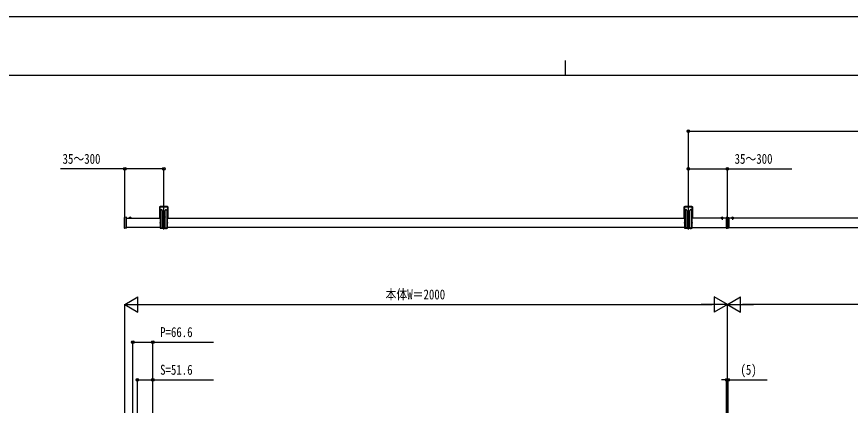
# Model space of a CAD drawing. Units: millimetres, scale not verified. Extents: x -4205 to 4205, y -2970 to 2970.
# Drawn here: x -1826 to 941, y 1651 to 2970 of the extents above; entities that cross this region are included whole.
import ezdxf
from ezdxf.enums import TextEntityAlignment as Align

# ---------------------------------------------------------------- set-up
doc = ezdxf.new("R2010")
doc.units = ezdxf.units.MM
doc.header["$LTSCALE"] = 12
for name, color, linetype in [('0-3_YKK_A1', 4, 'Continuous'), ('0-4_YKK_D', 6, 'Continuous'), ('0-5_YKK_ZWAK', 7, 'Continuous')]:
    doc.layers.add(name, color=color, linetype=linetype)
doc.styles.add('ＭＳ ゴシック', font='')
doc.styles.get('ＭＳ ゴシック').set_extended_font_data('MS Gothic')

msp = doc.modelspace()

# ---------------------------------------------------------------- linework, layer by layer
at = {"layer": '0-3_YKK_A1'}
for p, q in [((-1351.98, 2337.5), (-1351.98, 2304)), ((-1350.48, 2337.5), (-1350.48, 2302.5)), ((-1325.48, 2340), (-1349.48, 2340)), ((-1325.48, 2338.5), (-1349.48, 2338.5)), ((-1347.48, 2268.5), (-1347.48, 2327.2)), ((-1342.48, 2327.2), (-1342.48, 2268.5)), ((-1337.48, 2263.8), (-1337.48, 2342.63)), ((-1332.48, 2268.5), (-1332.48, 2327.2)), ((-1327.48, 2327.2), (-1327.48, 2268.5)), ((-1324.48, 2302.5), (-1324.48, 2337.5)), ((-1322.98, 2304), (-1322.98, 2337.5)), ((389.02, 2337.5), (389.02, 2304)), ((390.52, 2337.5), (390.52, 2302.5)), ((415.52, 2340), (391.52, 2340)), ((415.52, 2338.5), (391.52, 2338.5)), ((393.52, 2268.5), (393.52, 2327.2)), ((398.52, 2327.2), (398.52, 2268.5)), ((403.52, 2263.8), (403.52, 2342.63)), ((408.52, 2268.5), (408.52, 2327.2)), ((413.52, 2327.2), (413.52, 2268.5)), ((416.52, 2302.5), (416.52, 2337.5)), ((418.02, 2304), (418.02, 2337.5)), ((-1468.98, 2302.82), (-1468.98, 2269.18)), ((-1461.3, 2304.23), (-1468.04, 2303.82)), ((-1466.98, 2266.89), (-1466.98, 2305.22)), ((-1460.98, 2303.25), (-1460.98, 2303.93)), ((-1460.98, 2268.75), (-1460.98, 2303.25)), ((-1460.98, 2302), (-1349.98, 2302)), ((-1445.88, 2302), (-1453.08, 2302)), ((-1451.53, 2303.97), (-1450.63, 2302.15)), ((-1449.48, 2301.54), (-1450.63, 2302.15)), ((-1449.48, 2305.5), (-1449.48, 2298.93)), ((-1449.48, 2301.54), (-1448.34, 2302.15)), ((-1447.43, 2303.97), (-1448.34, 2302.15)), ((-1349.98, 2302), (-1351.98, 2304)), ((-1349.98, 2302), (-1349.98, 2301.71)), ((-1349.98, 2300.29), (-1349.98, 2286.71)), ((-1343.73, 2305.2), (-1331.23, 2305.2)), ((-1338.73, 2304.79), (-1339.56, 2304.79)), ((-1336.24, 2305.62), (-1335.41, 2305.62)), ((-1322.98, 2304), (-1324.98, 2302)), ((-1324.98, 2302), (391.02, 2302)), ((-1324.98, 2301.71), (-1324.98, 2302)), ((-1324.98, 2286.71), (-1324.98, 2300.29)), ((391.02, 2302), (389.02, 2304)), ((391.02, 2302), (391.02, 2301.71)), ((391.02, 2300.29), (391.02, 2286.71)), ((409.77, 2305.2), (397.27, 2305.2)), ((402.27, 2305.62), (401.44, 2305.62)), ((404.76, 2304.79), (405.59, 2304.79)), ((418.02, 2304), (416.02, 2302)), ((528.52, 2302), (416.02, 2302)), ((416.02, 2301.71), (416.02, 2302)), ((416.02, 2286.71), (416.02, 2300.29)), ((511.92, 2302), (519.12, 2302)), ((513.47, 2303.97), (514.37, 2302.15)), ((515.52, 2301.54), (514.37, 2302.15)), ((515.52, 2305.5), (515.52, 2296.35)), ((515.52, 2301.54), (516.66, 2302.15)), ((517.57, 2303.97), (516.66, 2302.15)), ((528.52, 2303.79), (528.52, 2302.99)), ((533.02, 2304.25), (528.71, 2303.99)), ((533.02, 2303.25), (533.02, 2268.75)), ((2391.02, 2302), (537.52, 2302)), ((546.92, 2302), (554.12, 2302)), ((548.47, 2303.97), (549.37, 2302.15)), ((550.52, 2301.54), (549.37, 2302.15)), ((550.52, 2305.5), (550.52, 2296.35)), ((550.52, 2301.54), (551.66, 2302.15)), ((552.57, 2303.97), (551.66, 2302.15)), ((-1349.98, 2270), (-1460.98, 2270)), ((-1460.98, 2268.07), (-1460.98, 2268.75)), ((-1349.98, 2285.29), (-1349.98, 2268.5)), ((-1349.98, 2270), (-1346.48, 2270)), ((-1344.48, 2269), (-1345.48, 2269)), ((-1343.48, 2270), (-1331.48, 2270)), ((-1330.48, 2269), (-1329.48, 2269)), ((-1328.48, 2270), (-1324.98, 2270)), ((-1324.98, 2268.5), (-1324.98, 2285.29)), ((391.02, 2270), (-1324.98, 2270)), ((391.02, 2285.29), (391.02, 2268.5)), ((391.02, 2270), (394.52, 2270)), ((396.52, 2269), (395.52, 2269)), ((397.52, 2270), (409.52, 2270)), ((410.52, 2269), (411.52, 2269)), ((412.52, 2270), (416.02, 2270)), ((416.02, 2268.5), (416.02, 2285.29)), ((416.02, 2270), (528.52, 2270)), ((533.02, 2267.75), (533.02, 2268.75)), ((537.52, 2270), (2391.02, 2270)), ((537.52, 2269.01), (537.52, 2268.21)), ((-1461.3, 2267.77), (-1468.04, 2268.18)), ((-1349.98, 2268.5), (-1347.48, 2268.5)), ((-1343.48, 2267.5), (-1346.48, 2267.5)), ((-1342.48, 2268.5), (-1332.48, 2268.5)), ((-1331.48, 2267.5), (-1328.48, 2267.5)), ((-1327.48, 2268.5), (-1324.98, 2268.5)), ((391.02, 2268.5), (393.52, 2268.5)), ((397.52, 2267.5), (394.52, 2267.5)), ((398.52, 2268.5), (408.52, 2268.5)), ((409.52, 2267.5), (412.52, 2267.5)), ((413.52, 2268.5), (416.02, 2268.5)), ((528.71, 2268.01), (533.02, 2267.75)), ((537.33, 2268.01), (533.02, 2267.75))]:
    msp.add_line(p, q, dxfattribs=at)
for points in [[(-1339.56, 2304.79), (-1339.56, 2305.62), (-1338.73, 2305.62)], [(-1337.9, 2306.45), (-1337.9, 2307.28), (-1337.07, 2307.28), (-1337.07, 2306.45)], [(-1337.07, 2303.95), (-1337.07, 2303.13), (-1337.9, 2303.13), (-1337.9, 2303.95)], [(-1335.41, 2305.62), (-1335.41, 2304.79), (-1336.24, 2304.79)], [(401.44, 2305.62), (401.44, 2304.79), (402.27, 2304.79)], [(403.93, 2306.45), (403.93, 2307.28), (403.1, 2307.28), (403.1, 2306.45)], [(403.1, 2303.96), (403.1, 2303.13), (403.93, 2303.13), (403.93, 2303.96)], [(405.59, 2304.79), (405.59, 2305.62), (404.76, 2305.62)], [(528.52, 2302.99), (528.52, 2269.01), (528.52, 2268.21)], [(533.02, 2303.25), (533.02, 2304.25), (537.33, 2303.99)], [(537.52, 2303.79), (537.52, 2302.99), (537.52, 2269.01)]]:
    msp.add_lwpolyline(points, dxfattribs=at)
for centre, radius in [((-1337.48, 2305.2), 4.25), ((-1337.48, 2305.2), 2.25), ((403.52, 2305.2), 4.25), ((403.52, 2305.2), 2.25)]:
    msp.add_circle(centre, radius, dxfattribs=at)
for centre, radius, start, end in [((-1349.48, 2337.5), 2.5, 90, 180), ((-1349.48, 2337.5), 1, 90, 180), ((-1344.98, 2327.2), 2.5, 0, 180), ((-1329.98, 2327.2), 2.5, 0, 180), ((-1325.48, 2337.5), 2.5, 0, 90), ((-1325.48, 2337.5), 1, 0, 90), ((391.52, 2337.5), 2.5, 90, 180), ((391.52, 2337.5), 1, 90, 180), ((396.02, 2327.2), 2.5, 0, 180), ((411.02, 2327.2), 2.5, 0, 180), ((415.52, 2337.5), 2.5, 0, 90), ((415.52, 2337.5), 1, 0, 90), ((-1467.98, 2302.82), 1, 93.5, 180), ((-1461.28, 2303.93), 0.3, 0, 93.5), ((-1453.08, 2302.15), 0.154, 152.71904, 270), ((-1449.48, 2300.3), 4.2, 27.28096, 152.71904), ((-1445.88, 2302.15), 0.154, 270, 27.28096), ((-1350.68, 2301), 1, 314.427, 45.573), ((-1338.73, 2306.45), 0.83, 270, 0), ((-1338.73, 2303.95), 0.83, 0, 90), ((-1336.24, 2306.45), 0.83, 180, 270), ((-1336.24, 2303.95), 0.83, 90, 180), ((-1324.28, 2301), 1, 134.427, 225.573), ((390.32, 2301), 1, 314.427, 45.573), ((402.27, 2306.45), 0.83, 270, 0), ((402.27, 2303.96), 0.83, 0, 90), ((404.76, 2306.45), 0.83, 180, 270), ((404.76, 2303.96), 0.83, 90, 180), ((416.72, 2301), 1, 134.427, 225.573), ((511.92, 2302.15), 0.154, 152.71904, 270), ((515.52, 2300.3), 4.2, 27.28096, 152.71904), ((519.12, 2302.15), 0.154, 270, 27.28096), ((528.72, 2303.79), 0.2, 93.5, 180), ((537.32, 2303.79), 0.2, 0, 86.5), ((546.92, 2302.15), 0.154, 152.71904, 270), ((550.52, 2300.3), 4.2, 27.28096, 152.71904), ((554.12, 2302.15), 0.154, 270, 27.28096), ((-1467.98, 2269.18), 1, 180, 266.5), ((-1350.68, 2286), 1, 314.427, 45.573), ((-1345.48, 2270), 1, 180, 270), ((-1344.48, 2270), 1, 270, 0), ((-1330.48, 2270), 1, 180, 270), ((-1329.48, 2270), 1, 270, 0), ((-1324.28, 2286), 1, 134.427, 225.573), ((390.32, 2286), 1, 314.427, 45.573), ((395.52, 2270), 1, 180, 270), ((396.52, 2270), 1, 270, 0), ((410.52, 2270), 1, 180, 270), ((411.52, 2270), 1, 270, 0), ((416.72, 2286), 1, 134.427, 225.573), ((-1461.28, 2268.07), 0.3, 266.5, 0), ((-1346.48, 2268.5), 1, 180, 270), ((-1343.48, 2268.5), 1, 270, 0), ((-1331.48, 2268.5), 1, 180, 270), ((-1328.48, 2268.5), 1, 270, 0), ((394.52, 2268.5), 1, 180, 270), ((397.52, 2268.5), 1, 270, 0), ((409.52, 2268.5), 1, 180, 270), ((412.52, 2268.5), 1, 270, 0), ((528.72, 2268.21), 0.2, 180, 266.5), ((537.32, 2268.21), 0.2, 273.5, 0)]:
    msp.add_arc(centre, radius, start, end, dxfattribs=at)
at = {"layer": '0-4_YKK_D'}
for p, q in [((403.52, 2342.71), (403.52, 2591)), ((403.52, 2590), (2403.52, 2590)), ((-1466.98, 2306.22), (-1466.98, 2466)), ((-1337.48, 2343.71), (-1337.48, 2466)), ((403.52, 2342.71), (403.52, 2466)), ((533.02, 2303.6), (533.02, 2466)), ((-1466.98, 2015), (-1423.68, 2040)), ((-1423.68, 1990), (-1423.68, 2040)), ((533.02, 2015), (489.72, 2040)), ((489.72, 2040), (489.72, 1990)), ((533.02, 2015), (576.32, 2040)), ((576.32, 1990), (576.32, 2040)), ((-1466.98, 1655), (-1466.98, 2016)), ((-1466.98, 2015), (-1423.68, 1990)), ((-1466.98, 2015), (-1380.38, 2015)), ((-1416.98, 2015), (483.02, 2015)), ((533.02, 2015), (446.42, 2015)), ((533.02, 2015), (489.72, 1990)), ((533.02, 1655), (533.02, 2016)), ((533.02, 1655), (533.02, 2016)), ((533.02, 2015), (576.32, 1990)), ((533.02, 2015), (619.62, 2015)), ((2483.02, 2015), (583.02, 2015)), ((-1440.18, 1655), (-1440.18, 1891)), ((-1373.58, 1655), (-1373.58, 1891)), ((-1425.18, 1655), (-1425.18, 1766)), ((-1373.58, 1655), (-1373.58, 1766)), ((530.52, 1765), (513.52, 1765)), ((530.52, 1655), (530.52, 1766)), ((530.52, 1765), (535.52, 1765)), ((535.52, 1655), (535.52, 1766)), ((535.52, 1765), (665.12, 1765))]:
    msp.add_line(p, q, dxfattribs=at)
for points in [[(-1337.48, 2465), (-1466.98, 2465), (-1680.38, 2465)], [(403.52, 2465), (533.02, 2465), (746.42, 2465)], [(-1440.18, 1890), (-1373.58, 1890), (-1172.18, 1890)], [(-1425.18, 1765), (-1373.58, 1765), (-1172.18, 1765)]]:
    msp.add_lwpolyline(points, dxfattribs=at)
for centre in [(403.52, 2590), (-1466.98, 2465), (-1337.48, 2465), (403.52, 2465), (533.02, 2465), (-1440.18, 1890), (-1373.58, 1890), (-1425.18, 1765), (-1373.58, 1765), (530.52, 1765), (535.52, 1765)]:
    msp.add_circle(centre, 4.25, dxfattribs=at)
at = {"layer": '0-5_YKK_ZWAK'}
for p, q in [((-4.98, 2825), (-4.98, 2775)), ((3895.02, 2775), (-3904.98, 2775))]:
    msp.add_line(p, q, dxfattribs=at)
msp.add_lwpolyline([(-4205, -2970), (4205, -2970), (4205, 2970), (-4205, 2970)], close=True, dxfattribs=at)

# ---------------------------------------------------------------- texts
at = {"layer": '0-4_YKK_D', "style": 'ＭＳ ゴシック', "width": 0.8}
for s, p in [('35～300', (-1673.38, 2472)), ('35～300', (557.02, 2472)), ('本体W＝2000', (-601.38, 2022)), ('P=66.6', (-1349.58, 1897)), ('S=51.6', (-1349.58, 1772)), ('(5)', (576.52, 1772))]:
    msp.add_text(s, height=32.99, dxfattribs=at).set_placement(p, align=Align.BOTTOM_LEFT)

doc.saveas('drawing.dxf')
